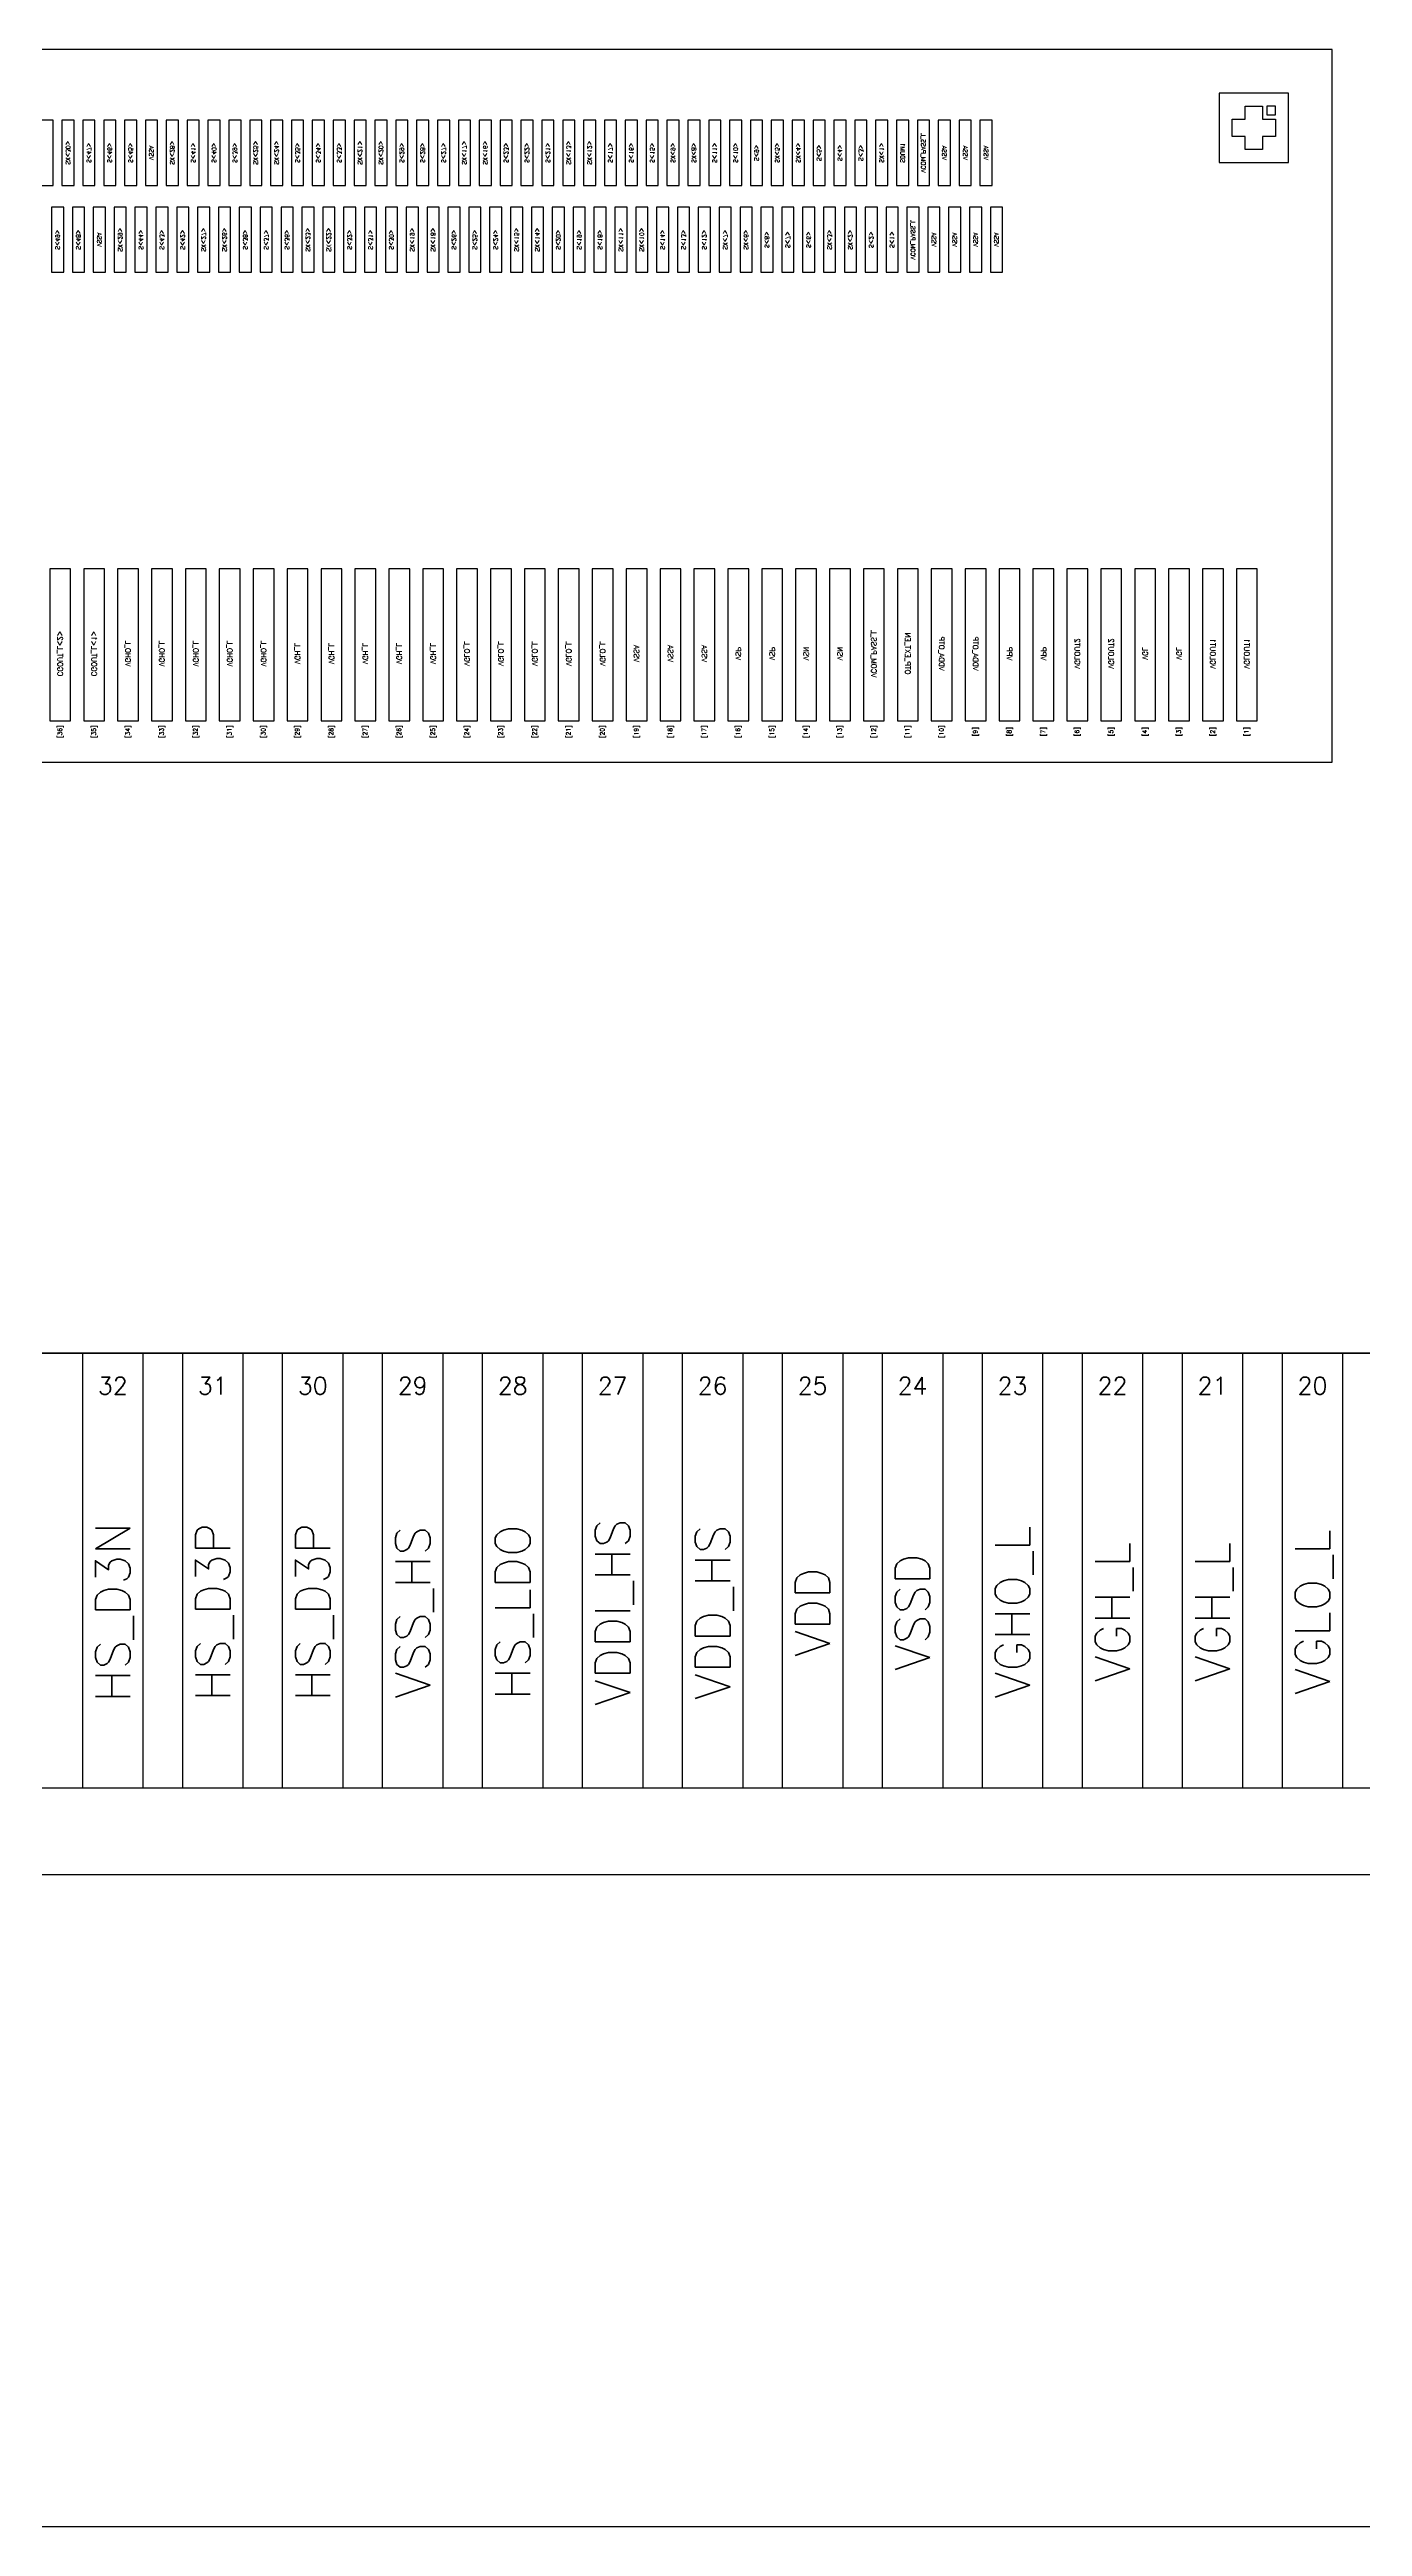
# Model space of a CAD drawing. Header units: millimetres. Extents: x 1862 to 2439, y 367 to 860.
# Drawn here: x 2068.801 to 2070.311, y 555.193 to 558.043 of the extents above; entities that cross this region are included whole.
import ezdxf
from ezdxf.enums import TextEntityAlignment as Align

# ---------------------------------------------------------------- set-up
doc = ezdxf.new("R2010")
doc.units = ezdxf.units.MM
doc.layers.add('FPC', color=7, linetype='Continuous')
doc.layers.add('标 注', color=3, linetype='Continuous')
doc.styles.get("Standard").update_dxf_attribs({"font": 'txt', "bigfont": 'gbcbig.shx'})

# ---------------------------------------------------------------- blocks, each defined once
blk = doc.blocks.new('LCD')
at = {"color": 6}
blk.add_line((7370.5424, -538.5852), (7424.3824, -538.5852), dxfattribs=at)
for points in [[(7384.9624, -537.3052), (7409.9624, -537.3052), (7409.9624, -536.4852), (7384.9624, -536.4852)], [(7409.8324, -536.6152), (7409.9124, -536.6152), (7409.9124, -536.5352), (7409.8324, -536.5352)], [(7408.4774, -536.6415), (7408.4914, -536.6415), (7408.4914, -536.5665), (7408.4774, -536.5665)], [(7408.4774, -536.6415), (7408.4914, -536.6415), (7408.4914, -536.5665), (7408.4774, -536.5665)], [(7408.5014, -536.6415), (7408.5154, -536.6415), (7408.5154, -536.5665), (7408.5014, -536.5665)], [(7408.5014, -536.6415), (7408.5154, -536.6415), (7408.5154, -536.5665), (7408.5014, -536.5665)], [(7408.5254, -536.6415), (7408.5394, -536.6415), (7408.5394, -536.5665), (7408.5254, -536.5665)], [(7408.5254, -536.6415), (7408.5394, -536.6415), (7408.5394, -536.5665), (7408.5254, -536.5665)], [(7408.5494, -536.6415), (7408.5634, -536.6415), (7408.5634, -536.5665), (7408.5494, -536.5665)], [(7408.5494, -536.6415), (7408.5634, -536.6415), (7408.5634, -536.5665), (7408.5494, -536.5665)], [(7408.5734, -536.6415), (7408.5874, -536.6415), (7408.5874, -536.5665), (7408.5734, -536.5665)], [(7408.5734, -536.6415), (7408.5874, -536.6415), (7408.5874, -536.5665), (7408.5734, -536.5665)], [(7408.5974, -536.6415), (7408.6114, -536.6415), (7408.6114, -536.5665), (7408.5974, -536.5665)], [(7408.5974, -536.6415), (7408.6114, -536.6415), (7408.6114, -536.5665), (7408.5974, -536.5665)], [(7408.6214, -536.6415), (7408.6354, -536.6415), (7408.6354, -536.5665), (7408.6214, -536.5665)], [(7408.6214, -536.6415), (7408.6354, -536.6415), (7408.6354, -536.5665), (7408.6214, -536.5665)], [(7408.6454, -536.6415), (7408.6594, -536.6415), (7408.6594, -536.5665), (7408.6454, -536.5665)], [(7408.6454, -536.6415), (7408.6594, -536.6415), (7408.6594, -536.5665), (7408.6454, -536.5665)], [(7408.6694, -536.6415), (7408.6834, -536.6415), (7408.6834, -536.5665), (7408.6694, -536.5665)], [(7408.6694, -536.6415), (7408.6834, -536.6415), (7408.6834, -536.5665), (7408.6694, -536.5665)], [(7408.6934, -536.6415), (7408.7074, -536.6415), (7408.7074, -536.5665), (7408.6934, -536.5665)], [(7408.6934, -536.6415), (7408.7074, -536.6415), (7408.7074, -536.5665), (7408.6934, -536.5665)], [(7408.7174, -536.6415), (7408.7314, -536.6415), (7408.7314, -536.5665), (7408.7174, -536.5665)], [(7408.7174, -536.6415), (7408.7314, -536.6415), (7408.7314, -536.5665), (7408.7174, -536.5665)], [(7408.7414, -536.6415), (7408.7554, -536.6415), (7408.7554, -536.5665), (7408.7414, -536.5665)], [(7408.7414, -536.6415), (7408.7554, -536.6415), (7408.7554, -536.5665), (7408.7414, -536.5665)], [(7408.7654, -536.6415), (7408.7794, -536.6415), (7408.7794, -536.5665), (7408.7654, -536.5665)], [(7408.7654, -536.6415), (7408.7794, -536.6415), (7408.7794, -536.5665), (7408.7654, -536.5665)], [(7408.7894, -536.6415), (7408.8034, -536.6415), (7408.8034, -536.5665), (7408.7894, -536.5665)], [(7408.7894, -536.6415), (7408.8034, -536.6415), (7408.8034, -536.5665), (7408.7894, -536.5665)], [(7408.8134, -536.6415), (7408.8274, -536.6415), (7408.8274, -536.5665), (7408.8134, -536.5665)], [(7408.8134, -536.6415), (7408.8274, -536.6415), (7408.8274, -536.5665), (7408.8134, -536.5665)], [(7408.8374, -536.6415), (7408.8514, -536.6415), (7408.8514, -536.5665), (7408.8374, -536.5665)], [(7408.8374, -536.6415), (7408.8514, -536.6415), (7408.8514, -536.5665), (7408.8374, -536.5665)], [(7408.8614, -536.6415), (7408.8754, -536.6415), (7408.8754, -536.5665), (7408.8614, -536.5665)], [(7408.8614, -536.6415), (7408.8754, -536.6415), (7408.8754, -536.5665), (7408.8614, -536.5665)], [(7408.8854, -536.6415), (7408.8994, -536.6415), (7408.8994, -536.5665), (7408.8854, -536.5665)], [(7408.8854, -536.6415), (7408.8994, -536.6415), (7408.8994, -536.5665), (7408.8854, -536.5665)], [(7408.9094, -536.6415), (7408.9234, -536.6415), (7408.9234, -536.5665), (7408.9094, -536.5665)], [(7408.9094, -536.6415), (7408.9234, -536.6415), (7408.9234, -536.5665), (7408.9094, -536.5665)], [(7408.9334, -536.6415), (7408.9474, -536.6415), (7408.9474, -536.5665), (7408.9334, -536.5665)], [(7408.9334, -536.6415), (7408.9474, -536.6415), (7408.9474, -536.5665), (7408.9334, -536.5665)], [(7408.9574, -536.6415), (7408.9714, -536.6415), (7408.9714, -536.5665), (7408.9574, -536.5665)], [(7408.9574, -536.6415), (7408.9714, -536.6415), (7408.9714, -536.5665), (7408.9574, -536.5665)], [(7408.9814, -536.6415), (7408.9954, -536.6415), (7408.9954, -536.5665), (7408.9814, -536.5665)], [(7408.9814, -536.6415), (7408.9954, -536.6415), (7408.9954, -536.5665), (7408.9814, -536.5665)], [(7409.0054, -536.6415), (7409.0194, -536.6415), (7409.0194, -536.5665), (7409.0054, -536.5665)], [(7409.0054, -536.6415), (7409.0194, -536.6415), (7409.0194, -536.5665), (7409.0054, -536.5665)], [(7409.0294, -536.6415), (7409.0434, -536.6415), (7409.0434, -536.5665), (7409.0294, -536.5665)], [(7409.0294, -536.6415), (7409.0434, -536.6415), (7409.0434, -536.5665), (7409.0294, -536.5665)], [(7409.0534, -536.6415), (7409.0674, -536.6415), (7409.0674, -536.5665), (7409.0534, -536.5665)], [(7409.0534, -536.6415), (7409.0674, -536.6415), (7409.0674, -536.5665), (7409.0534, -536.5665)], [(7409.0774, -536.6415), (7409.0914, -536.6415), (7409.0914, -536.5665), (7409.0774, -536.5665)], [(7409.0774, -536.6415), (7409.0914, -536.6415), (7409.0914, -536.5665), (7409.0774, -536.5665)], [(7409.1014, -536.6415), (7409.1154, -536.6415), (7409.1154, -536.5665), (7409.1014, -536.5665)], [(7409.1014, -536.6415), (7409.1154, -536.6415), (7409.1154, -536.5665), (7409.1014, -536.5665)], [(7409.1254, -536.6415), (7409.1394, -536.6415), (7409.1394, -536.5665), (7409.1254, -536.5665)], [(7409.1254, -536.6415), (7409.1394, -536.6415), (7409.1394, -536.5665), (7409.1254, -536.5665)], [(7409.1494, -536.6415), (7409.1634, -536.6415), (7409.1634, -536.5665), (7409.1494, -536.5665)], [(7409.1494, -536.6415), (7409.1634, -536.6415), (7409.1634, -536.5665), (7409.1494, -536.5665)], [(7409.1734, -536.6415), (7409.1874, -536.6415), (7409.1874, -536.5665), (7409.1734, -536.5665)], [(7409.1734, -536.6415), (7409.1874, -536.6415), (7409.1874, -536.5665), (7409.1734, -536.5665)], [(7409.1974, -536.6415), (7409.2114, -536.6415), (7409.2114, -536.5665), (7409.1974, -536.5665)], [(7409.1974, -536.6415), (7409.2114, -536.6415), (7409.2114, -536.5665), (7409.1974, -536.5665)], [(7409.2214, -536.6415), (7409.2354, -536.6415), (7409.2354, -536.5665), (7409.2214, -536.5665)], [(7409.2214, -536.6415), (7409.2354, -536.6415), (7409.2354, -536.5665), (7409.2214, -536.5665)], [(7409.2454, -536.6415), (7409.2594, -536.6415), (7409.2594, -536.5665), (7409.2454, -536.5665)], [(7409.2454, -536.6415), (7409.2594, -536.6415), (7409.2594, -536.5665), (7409.2454, -536.5665)], [(7409.2694, -536.6415), (7409.2834, -536.6415), (7409.2834, -536.5665), (7409.2694, -536.5665)], [(7409.2694, -536.6415), (7409.2834, -536.6415), (7409.2834, -536.5665), (7409.2694, -536.5665)], [(7409.2934, -536.6415), (7409.3074, -536.6415), (7409.3074, -536.5665), (7409.2934, -536.5665)], [(7409.2934, -536.6415), (7409.3074, -536.6415), (7409.3074, -536.5665), (7409.2934, -536.5665)], [(7409.3174, -536.6415), (7409.3314, -536.6415), (7409.3314, -536.5665), (7409.3174, -536.5665)], [(7409.3174, -536.6415), (7409.3314, -536.6415), (7409.3314, -536.5665), (7409.3174, -536.5665)], [(7409.3414, -536.6415), (7409.3554, -536.6415), (7409.3554, -536.5665), (7409.3414, -536.5665)], [(7409.3414, -536.6415), (7409.3554, -536.6415), (7409.3554, -536.5665), (7409.3414, -536.5665)], [(7409.3654, -536.6415), (7409.3794, -536.6415), (7409.3794, -536.5665), (7409.3654, -536.5665)], [(7409.3654, -536.6415), (7409.3794, -536.6415), (7409.3794, -536.5665), (7409.3654, -536.5665)], [(7409.3894, -536.6415), (7409.4034, -536.6415), (7409.4034, -536.5665), (7409.3894, -536.5665)], [(7409.3894, -536.6415), (7409.4034, -536.6415), (7409.4034, -536.5665), (7409.3894, -536.5665)], [(7409.4134, -536.6415), (7409.4274, -536.6415), (7409.4274, -536.5665), (7409.4134, -536.5665)], [(7409.4134, -536.6415), (7409.4274, -536.6415), (7409.4274, -536.5665), (7409.4134, -536.5665)], [(7409.4374, -536.6415), (7409.4514, -536.6415), (7409.4514, -536.5665), (7409.4374, -536.5665)], [(7409.4374, -536.6415), (7409.4514, -536.6415), (7409.4514, -536.5665), (7409.4374, -536.5665)], [(7409.4614, -536.6415), (7409.4754, -536.6415), (7409.4754, -536.5665), (7409.4614, -536.5665)], [(7409.4614, -536.6415), (7409.4754, -536.6415), (7409.4754, -536.5665), (7409.4614, -536.5665)], [(7409.4854, -536.6415), (7409.4994, -536.6415), (7409.4994, -536.5665), (7409.4854, -536.5665)], [(7409.4854, -536.6415), (7409.4994, -536.6415), (7409.4994, -536.5665), (7409.4854, -536.5665)], [(7409.5094, -536.6415), (7409.5234, -536.6415), (7409.5234, -536.5665), (7409.5094, -536.5665)], [(7409.5094, -536.6415), (7409.5234, -536.6415), (7409.5234, -536.5665), (7409.5094, -536.5665)], [(7409.5334, -536.6415), (7409.5474, -536.6415), (7409.5474, -536.5665), (7409.5334, -536.5665)], [(7409.5334, -536.6415), (7409.5474, -536.6415), (7409.5474, -536.5665), (7409.5334, -536.5665)], [(7409.5574, -536.6415), (7409.5714, -536.6415), (7409.5714, -536.5665), (7409.5574, -536.5665)], [(7409.5574, -536.6415), (7409.5714, -536.6415), (7409.5714, -536.5665), (7409.5574, -536.5665)], [(7409.8624, -536.5502), (7409.8824, -536.5502), (7409.8824, -536.5652), (7409.8974, -536.5652), (7409.8974, -536.5852), (7409.8824, -536.5852), (7409.8824, -536.6002), (7409.8624, -536.6002), (7409.8624, -536.5852), (7409.8474, -536.5852), (7409.8474, -536.5652), (7409.8624, -536.5652)], [(7409.8874, -536.5602), (7409.8974, -536.5602), (7409.8974, -536.5502), (7409.8874, -536.5502)], [(7408.4894, -536.7415), (7408.5034, -536.7415), (7408.5034, -536.6665), (7408.4894, -536.6665)], [(7408.4894, -536.7415), (7408.5034, -536.7415), (7408.5034, -536.6665), (7408.4894, -536.6665)], [(7408.5134, -536.7415), (7408.5274, -536.7415), (7408.5274, -536.6665), (7408.5134, -536.6665)], [(7408.5134, -536.7415), (7408.5274, -536.7415), (7408.5274, -536.6665), (7408.5134, -536.6665)], [(7408.5374, -536.7415), (7408.5514, -536.7415), (7408.5514, -536.6665), (7408.5374, -536.6665)], [(7408.5374, -536.7415), (7408.5514, -536.7415), (7408.5514, -536.6665), (7408.5374, -536.6665)], [(7408.5614, -536.7415), (7408.5754, -536.7415), (7408.5754, -536.6665), (7408.5614, -536.6665)], [(7408.5614, -536.7415), (7408.5754, -536.7415), (7408.5754, -536.6665), (7408.5614, -536.6665)], [(7408.5854, -536.7415), (7408.5994, -536.7415), (7408.5994, -536.6665), (7408.5854, -536.6665)], [(7408.5854, -536.7415), (7408.5994, -536.7415), (7408.5994, -536.6665), (7408.5854, -536.6665)], [(7408.6094, -536.7415), (7408.6234, -536.7415), (7408.6234, -536.6665), (7408.6094, -536.6665)], [(7408.6094, -536.7415), (7408.6234, -536.7415), (7408.6234, -536.6665), (7408.6094, -536.6665)], [(7408.6334, -536.7415), (7408.6474, -536.7415), (7408.6474, -536.6665), (7408.6334, -536.6665)], [(7408.6334, -536.7415), (7408.6474, -536.7415), (7408.6474, -536.6665), (7408.6334, -536.6665)], [(7408.6574, -536.7415), (7408.6714, -536.7415), (7408.6714, -536.6665), (7408.6574, -536.6665)], [(7408.6574, -536.7415), (7408.6714, -536.7415), (7408.6714, -536.6665), (7408.6574, -536.6665)], [(7408.6814, -536.7415), (7408.6954, -536.7415), (7408.6954, -536.6665), (7408.6814, -536.6665)], [(7408.6814, -536.7415), (7408.6954, -536.7415), (7408.6954, -536.6665), (7408.6814, -536.6665)], [(7408.7054, -536.7415), (7408.7194, -536.7415), (7408.7194, -536.6665), (7408.7054, -536.6665)], [(7408.7054, -536.7415), (7408.7194, -536.7415), (7408.7194, -536.6665), (7408.7054, -536.6665)], [(7408.7294, -536.7415), (7408.7434, -536.7415), (7408.7434, -536.6665), (7408.7294, -536.6665)], [(7408.7294, -536.7415), (7408.7434, -536.7415), (7408.7434, -536.6665), (7408.7294, -536.6665)], [(7408.7534, -536.7415), (7408.7674, -536.7415), (7408.7674, -536.6665), (7408.7534, -536.6665)], [(7408.7534, -536.7415), (7408.7674, -536.7415), (7408.7674, -536.6665), (7408.7534, -536.6665)], [(7408.7774, -536.7415), (7408.7914, -536.7415), (7408.7914, -536.6665), (7408.7774, -536.6665)], [(7408.7774, -536.7415), (7408.7914, -536.7415), (7408.7914, -536.6665), (7408.7774, -536.6665)], [(7408.8014, -536.7415), (7408.8154, -536.7415), (7408.8154, -536.6665), (7408.8014, -536.6665)], [(7408.8014, -536.7415), (7408.8154, -536.7415), (7408.8154, -536.6665), (7408.8014, -536.6665)], [(7408.8254, -536.7415), (7408.8394, -536.7415), (7408.8394, -536.6665), (7408.8254, -536.6665)], [(7408.8254, -536.7415), (7408.8394, -536.7415), (7408.8394, -536.6665), (7408.8254, -536.6665)], [(7408.8494, -536.7415), (7408.8634, -536.7415), (7408.8634, -536.6665), (7408.8494, -536.6665)], [(7408.8494, -536.7415), (7408.8634, -536.7415), (7408.8634, -536.6665), (7408.8494, -536.6665)], [(7408.8734, -536.7415), (7408.8874, -536.7415), (7408.8874, -536.6665), (7408.8734, -536.6665)], [(7408.8734, -536.7415), (7408.8874, -536.7415), (7408.8874, -536.6665), (7408.8734, -536.6665)], [(7408.8974, -536.7415), (7408.9114, -536.7415), (7408.9114, -536.6665), (7408.8974, -536.6665)], [(7408.8974, -536.7415), (7408.9114, -536.7415), (7408.9114, -536.6665), (7408.8974, -536.6665)], [(7408.9214, -536.7415), (7408.9354, -536.7415), (7408.9354, -536.6665), (7408.9214, -536.6665)], [(7408.9214, -536.7415), (7408.9354, -536.7415), (7408.9354, -536.6665), (7408.9214, -536.6665)], [(7408.9454, -536.7415), (7408.9594, -536.7415), (7408.9594, -536.6665), (7408.9454, -536.6665)], [(7408.9454, -536.7415), (7408.9594, -536.7415), (7408.9594, -536.6665), (7408.9454, -536.6665)], [(7408.9694, -536.7415), (7408.9834, -536.7415), (7408.9834, -536.6665), (7408.9694, -536.6665)], [(7408.9694, -536.7415), (7408.9834, -536.7415), (7408.9834, -536.6665), (7408.9694, -536.6665)], [(7408.9934, -536.7415), (7409.0074, -536.7415), (7409.0074, -536.6665), (7408.9934, -536.6665)], [(7408.9934, -536.7415), (7409.0074, -536.7415), (7409.0074, -536.6665), (7408.9934, -536.6665)], [(7409.0174, -536.7415), (7409.0314, -536.7415), (7409.0314, -536.6665), (7409.0174, -536.6665)], [(7409.0174, -536.7415), (7409.0314, -536.7415), (7409.0314, -536.6665), (7409.0174, -536.6665)], [(7409.0414, -536.7415), (7409.0554, -536.7415), (7409.0554, -536.6665), (7409.0414, -536.6665)], [(7409.0414, -536.7415), (7409.0554, -536.7415), (7409.0554, -536.6665), (7409.0414, -536.6665)], [(7409.0654, -536.7415), (7409.0794, -536.7415), (7409.0794, -536.6665), (7409.0654, -536.6665)], [(7409.0654, -536.7415), (7409.0794, -536.7415), (7409.0794, -536.6665), (7409.0654, -536.6665)], [(7409.0894, -536.7415), (7409.1034, -536.7415), (7409.1034, -536.6665), (7409.0894, -536.6665)], [(7409.0894, -536.7415), (7409.1034, -536.7415), (7409.1034, -536.6665), (7409.0894, -536.6665)], [(7409.1134, -536.7415), (7409.1274, -536.7415), (7409.1274, -536.6665), (7409.1134, -536.6665)], [(7409.1134, -536.7415), (7409.1274, -536.7415), (7409.1274, -536.6665), (7409.1134, -536.6665)], [(7409.1374, -536.7415), (7409.1514, -536.7415), (7409.1514, -536.6665), (7409.1374, -536.6665)], [(7409.1374, -536.7415), (7409.1514, -536.7415), (7409.1514, -536.6665), (7409.1374, -536.6665)], [(7409.1614, -536.7415), (7409.1754, -536.7415), (7409.1754, -536.6665), (7409.1614, -536.6665)], [(7409.1614, -536.7415), (7409.1754, -536.7415), (7409.1754, -536.6665), (7409.1614, -536.6665)], [(7409.1854, -536.7415), (7409.1994, -536.7415), (7409.1994, -536.6665), (7409.1854, -536.6665)], [(7409.1854, -536.7415), (7409.1994, -536.7415), (7409.1994, -536.6665), (7409.1854, -536.6665)], [(7409.2094, -536.7415), (7409.2234, -536.7415), (7409.2234, -536.6665), (7409.2094, -536.6665)], [(7409.2094, -536.7415), (7409.2234, -536.7415), (7409.2234, -536.6665), (7409.2094, -536.6665)], [(7409.2334, -536.7415), (7409.2474, -536.7415), (7409.2474, -536.6665), (7409.2334, -536.6665)], [(7409.2334, -536.7415), (7409.2474, -536.7415), (7409.2474, -536.6665), (7409.2334, -536.6665)], [(7409.2574, -536.7415), (7409.2714, -536.7415), (7409.2714, -536.6665), (7409.2574, -536.6665)], [(7409.2574, -536.7415), (7409.2714, -536.7415), (7409.2714, -536.6665), (7409.2574, -536.6665)], [(7409.2814, -536.7415), (7409.2954, -536.7415), (7409.2954, -536.6665), (7409.2814, -536.6665)], [(7409.2814, -536.7415), (7409.2954, -536.7415), (7409.2954, -536.6665), (7409.2814, -536.6665)], [(7409.3054, -536.7415), (7409.3194, -536.7415), (7409.3194, -536.6665), (7409.3054, -536.6665)], [(7409.3054, -536.7415), (7409.3194, -536.7415), (7409.3194, -536.6665), (7409.3054, -536.6665)], [(7409.3294, -536.7415), (7409.3434, -536.7415), (7409.3434, -536.6665), (7409.3294, -536.6665)], [(7409.3294, -536.7415), (7409.3434, -536.7415), (7409.3434, -536.6665), (7409.3294, -536.6665)], [(7409.3534, -536.7415), (7409.3674, -536.7415), (7409.3674, -536.6665), (7409.3534, -536.6665)], [(7409.3534, -536.7415), (7409.3674, -536.7415), (7409.3674, -536.6665), (7409.3534, -536.6665)], [(7409.3774, -536.7415), (7409.3914, -536.7415), (7409.3914, -536.6665), (7409.3774, -536.6665)], [(7409.3774, -536.7415), (7409.3914, -536.7415), (7409.3914, -536.6665), (7409.3774, -536.6665)], [(7409.4014, -536.7415), (7409.4154, -536.7415), (7409.4154, -536.6665), (7409.4014, -536.6665)], [(7409.4014, -536.7415), (7409.4154, -536.7415), (7409.4154, -536.6665), (7409.4014, -536.6665)], [(7409.4254, -536.7415), (7409.4394, -536.7415), (7409.4394, -536.6665), (7409.4254, -536.6665)], [(7409.4254, -536.7415), (7409.4394, -536.7415), (7409.4394, -536.6665), (7409.4254, -536.6665)], [(7409.4494, -536.7415), (7409.4634, -536.7415), (7409.4634, -536.6665), (7409.4494, -536.6665)], [(7409.4494, -536.7415), (7409.4634, -536.7415), (7409.4634, -536.6665), (7409.4494, -536.6665)], [(7409.4734, -536.7415), (7409.4874, -536.7415), (7409.4874, -536.6665), (7409.4734, -536.6665)], [(7409.4734, -536.7415), (7409.4874, -536.7415), (7409.4874, -536.6665), (7409.4734, -536.6665)], [(7409.4974, -536.7415), (7409.5114, -536.7415), (7409.5114, -536.6665), (7409.4974, -536.6665)], [(7409.4974, -536.7415), (7409.5114, -536.7415), (7409.5114, -536.6665), (7409.4974, -536.6665)], [(7409.5214, -536.7415), (7409.5354, -536.7415), (7409.5354, -536.6665), (7409.5214, -536.6665)], [(7409.5214, -536.7415), (7409.5354, -536.7415), (7409.5354, -536.6665), (7409.5214, -536.6665)], [(7409.5454, -536.7415), (7409.5594, -536.7415), (7409.5594, -536.6665), (7409.5454, -536.6665)], [(7409.5454, -536.7415), (7409.5594, -536.7415), (7409.5594, -536.6665), (7409.5454, -536.6665)], [(7409.5694, -536.7415), (7409.5834, -536.7415), (7409.5834, -536.6665), (7409.5694, -536.6665)], [(7409.5694, -536.7415), (7409.5834, -536.7415), (7409.5834, -536.6665), (7409.5694, -536.6665)], [(7408.4874, -537.2577), (7408.5114, -537.2577), (7408.5114, -537.0827), (7408.4874, -537.0827)], [(7408.4874, -537.2577), (7408.5114, -537.2577), (7408.5114, -537.0827), (7408.4874, -537.0827)], [(7408.5264, -537.2577), (7408.5504, -537.2577), (7408.5504, -537.0827), (7408.5264, -537.0827)], [(7408.5264, -537.2577), (7408.5504, -537.2577), (7408.5504, -537.0827), (7408.5264, -537.0827)], [(7408.5654, -537.2577), (7408.5894, -537.2577), (7408.5894, -537.0827), (7408.5654, -537.0827)], [(7408.5654, -537.2577), (7408.5894, -537.2577), (7408.5894, -537.0827), (7408.5654, -537.0827)], [(7408.6044, -537.2577), (7408.6284, -537.2577), (7408.6284, -537.0827), (7408.6044, -537.0827)], [(7408.6044, -537.2577), (7408.6284, -537.2577), (7408.6284, -537.0827), (7408.6044, -537.0827)], [(7408.6434, -537.2577), (7408.6674, -537.2577), (7408.6674, -537.0827), (7408.6434, -537.0827)], [(7408.6434, -537.2577), (7408.6674, -537.2577), (7408.6674, -537.0827), (7408.6434, -537.0827)], [(7408.6824, -537.2577), (7408.7064, -537.2577), (7408.7064, -537.0827), (7408.6824, -537.0827)], [(7408.6824, -537.2577), (7408.7064, -537.2577), (7408.7064, -537.0827), (7408.6824, -537.0827)], [(7408.7214, -537.2577), (7408.7454, -537.2577), (7408.7454, -537.0827), (7408.7214, -537.0827)], [(7408.7214, -537.2577), (7408.7454, -537.2577), (7408.7454, -537.0827), (7408.7214, -537.0827)], [(7408.7604, -537.2577), (7408.7844, -537.2577), (7408.7844, -537.0827), (7408.7604, -537.0827)], [(7408.7604, -537.2577), (7408.7844, -537.2577), (7408.7844, -537.0827), (7408.7604, -537.0827)], [(7408.7994, -537.2577), (7408.8234, -537.2577), (7408.8234, -537.0827), (7408.7994, -537.0827)], [(7408.7994, -537.2577), (7408.8234, -537.2577), (7408.8234, -537.0827), (7408.7994, -537.0827)], [(7408.8384, -537.2577), (7408.8624, -537.2577), (7408.8624, -537.0827), (7408.8384, -537.0827)], [(7408.8384, -537.2577), (7408.8624, -537.2577), (7408.8624, -537.0827), (7408.8384, -537.0827)], [(7408.8774, -537.2577), (7408.9014, -537.2577), (7408.9014, -537.0827), (7408.8774, -537.0827)], [(7408.8774, -537.2577), (7408.9014, -537.2577), (7408.9014, -537.0827), (7408.8774, -537.0827)], [(7408.9164, -537.2577), (7408.9404, -537.2577), (7408.9404, -537.0827), (7408.9164, -537.0827)], [(7408.9164, -537.2577), (7408.9404, -537.2577), (7408.9404, -537.0827), (7408.9164, -537.0827)], [(7408.9554, -537.2577), (7408.9794, -537.2577), (7408.9794, -537.0827), (7408.9554, -537.0827)], [(7408.9554, -537.2577), (7408.9794, -537.2577), (7408.9794, -537.0827), (7408.9554, -537.0827)], [(7408.9944, -537.2577), (7409.0184, -537.2577), (7409.0184, -537.0827), (7408.9944, -537.0827)], [(7408.9944, -537.2577), (7409.0184, -537.2577), (7409.0184, -537.0827), (7408.9944, -537.0827)], [(7409.0334, -537.2577), (7409.0574, -537.2577), (7409.0574, -537.0827), (7409.0334, -537.0827)], [(7409.0334, -537.2577), (7409.0574, -537.2577), (7409.0574, -537.0827), (7409.0334, -537.0827)], [(7409.0724, -537.2577), (7409.0964, -537.2577), (7409.0964, -537.0827), (7409.0724, -537.0827)], [(7409.0724, -537.2577), (7409.0964, -537.2577), (7409.0964, -537.0827), (7409.0724, -537.0827)], [(7409.1114, -537.2577), (7409.1354, -537.2577), (7409.1354, -537.0827), (7409.1114, -537.0827)], [(7409.1114, -537.2577), (7409.1354, -537.2577), (7409.1354, -537.0827), (7409.1114, -537.0827)], [(7409.1504, -537.2577), (7409.1744, -537.2577), (7409.1744, -537.0827), (7409.1504, -537.0827)], [(7409.1504, -537.2577), (7409.1744, -537.2577), (7409.1744, -537.0827), (7409.1504, -537.0827)], [(7409.1894, -537.2577), (7409.2134, -537.2577), (7409.2134, -537.0827), (7409.1894, -537.0827)], [(7409.1894, -537.2577), (7409.2134, -537.2577), (7409.2134, -537.0827), (7409.1894, -537.0827)], [(7409.2284, -537.2577), (7409.2524, -537.2577), (7409.2524, -537.0827), (7409.2284, -537.0827)], [(7409.2284, -537.2577), (7409.2524, -537.2577), (7409.2524, -537.0827), (7409.2284, -537.0827)], [(7409.2674, -537.2577), (7409.2914, -537.2577), (7409.2914, -537.0827), (7409.2674, -537.0827)], [(7409.2674, -537.2577), (7409.2914, -537.2577), (7409.2914, -537.0827), (7409.2674, -537.0827)], [(7409.3064, -537.2577), (7409.3304, -537.2577), (7409.3304, -537.0827), (7409.3064, -537.0827)], [(7409.3064, -537.2577), (7409.3304, -537.2577), (7409.3304, -537.0827), (7409.3064, -537.0827)], [(7409.3454, -537.2577), (7409.3694, -537.2577), (7409.3694, -537.0827), (7409.3454, -537.0827)], [(7409.3454, -537.2577), (7409.3694, -537.2577), (7409.3694, -537.0827), (7409.3454, -537.0827)], [(7409.3844, -537.2577), (7409.4084, -537.2577), (7409.4084, -537.0827), (7409.3844, -537.0827)], [(7409.3844, -537.2577), (7409.4084, -537.2577), (7409.4084, -537.0827), (7409.3844, -537.0827)], [(7409.4234, -537.2577), (7409.4474, -537.2577), (7409.4474, -537.0827), (7409.4234, -537.0827)], [(7409.4234, -537.2577), (7409.4474, -537.2577), (7409.4474, -537.0827), (7409.4234, -537.0827)], [(7409.4624, -537.2577), (7409.4864, -537.2577), (7409.4864, -537.0827), (7409.4624, -537.0827)], [(7409.4624, -537.2577), (7409.4864, -537.2577), (7409.4864, -537.0827), (7409.4624, -537.0827)], [(7409.5014, -537.2577), (7409.5254, -537.2577), (7409.5254, -537.0827), (7409.5014, -537.0827)], [(7409.5014, -537.2577), (7409.5254, -537.2577), (7409.5254, -537.0827), (7409.5014, -537.0827)], [(7409.5404, -537.2577), (7409.5644, -537.2577), (7409.5644, -537.0827), (7409.5404, -537.0827)], [(7409.5404, -537.2577), (7409.5644, -537.2577), (7409.5644, -537.0827), (7409.5404, -537.0827)], [(7409.5794, -537.2577), (7409.6034, -537.2577), (7409.6034, -537.0827), (7409.5794, -537.0827)], [(7409.5794, -537.2577), (7409.6034, -537.2577), (7409.6034, -537.0827), (7409.5794, -537.0827)], [(7409.6184, -537.2577), (7409.6424, -537.2577), (7409.6424, -537.0827), (7409.6184, -537.0827)], [(7409.6184, -537.2577), (7409.6424, -537.2577), (7409.6424, -537.0827), (7409.6184, -537.0827)], [(7409.6574, -537.2577), (7409.6814, -537.2577), (7409.6814, -537.0827), (7409.6574, -537.0827)], [(7409.6574, -537.2577), (7409.6814, -537.2577), (7409.6814, -537.0827), (7409.6574, -537.0827)], [(7409.6964, -537.2577), (7409.7204, -537.2577), (7409.7204, -537.0827), (7409.6964, -537.0827)], [(7409.6964, -537.2577), (7409.7204, -537.2577), (7409.7204, -537.0827), (7409.6964, -537.0827)], [(7409.7354, -537.2577), (7409.7594, -537.2577), (7409.7594, -537.0827), (7409.7354, -537.0827)], [(7409.7354, -537.2577), (7409.7594, -537.2577), (7409.7594, -537.0827), (7409.7354, -537.0827)], [(7409.7744, -537.2577), (7409.7984, -537.2577), (7409.7984, -537.0827), (7409.7744, -537.0827)], [(7409.7744, -537.2577), (7409.7984, -537.2577), (7409.7984, -537.0827), (7409.7744, -537.0827)], [(7409.8134, -537.2577), (7409.8374, -537.2577), (7409.8374, -537.0827), (7409.8134, -537.0827)], [(7409.8134, -537.2577), (7409.8374, -537.2577), (7409.8374, -537.0827), (7409.8134, -537.0827)], [(7409.8524, -537.2577), (7409.8764, -537.2577), (7409.8764, -537.0827), (7409.8524, -537.0827)], [(7409.8524, -537.2577), (7409.8764, -537.2577), (7409.8764, -537.0827), (7409.8524, -537.0827)], [(7382.0249, -538.4852), (7412.8999, -538.4852), (7412.8999, -537.9852), (7382.0249, -537.9852)], [(7408.5249, -538.4852), (7408.5949, -538.4852), (7408.5949, -537.9852), (7408.5249, -537.9852)], [(7408.6399, -538.4852), (7408.7099, -538.4852), (7408.7099, -537.9852), (7408.6399, -537.9852)], [(7408.7549, -538.4852), (7408.8249, -538.4852), (7408.8249, -537.9852), (7408.7549, -537.9852)], [(7408.8699, -538.4852), (7408.9399, -538.4852), (7408.9399, -537.9852), (7408.8699, -537.9852)], [(7408.9849, -538.4852), (7409.0549, -538.4852), (7409.0549, -537.9852), (7408.9849, -537.9852)], [(7409.0999, -538.4852), (7409.1699, -538.4852), (7409.1699, -537.9852), (7409.0999, -537.9852)], [(7409.2149, -538.4852), (7409.2849, -538.4852), (7409.2849, -537.9852), (7409.2149, -537.9852)], [(7409.3299, -538.4852), (7409.3999, -538.4852), (7409.3999, -537.9852), (7409.3299, -537.9852)], [(7409.4449, -538.4852), (7409.5149, -538.4852), (7409.5149, -537.9852), (7409.4449, -537.9852)], [(7409.5599, -538.4852), (7409.6299, -538.4852), (7409.6299, -537.9852), (7409.5599, -537.9852)], [(7409.6749, -538.4852), (7409.7449, -538.4852), (7409.7449, -537.9852), (7409.6749, -537.9852)], [(7409.7899, -538.4852), (7409.8599, -538.4852), (7409.8599, -537.9852), (7409.7899, -537.9852)], [(7409.9049, -538.4852), (7409.9749, -538.4852), (7409.9749, -537.9852), (7409.9049, -537.9852)]]:
    blk.add_lwpolyline(points, close=True, dxfattribs=at)
at = {"color": 6, "text_generation_flag": 4}
for s, height, p in [('SX<30>', 0.005, (7408.5084, -536.604)), ('S<47>', 0.005, (7408.5324, -536.604)), ('S<46>', 0.005, (7408.5564, -536.604)), ('S<45>', 0.005, (7408.5804, -536.604)), ('VSSA', 0.005, (7408.6044, -536.604)), ('SX<28>', 0.005, (7408.6284, -536.604)), ('S<41>', 0.005, (7408.6524, -536.604)), ('S<40>', 0.005, (7408.6764, -536.604)), ('S<39>', 0.005, (7408.7004, -536.604)), ('SX<25>', 0.005, (7408.7244, -536.604)), ('SX<24>', 0.005, (7408.7484, -536.604)), ('S<35>', 0.005, (7408.7724, -536.604)), ('S<34>', 0.005, (7408.7964, -536.604)), ('S<33>', 0.005, (7408.8204, -536.604)), ('SX<21>', 0.005, (7408.8444, -536.604)), ('SX<20>', 0.005, (7408.8684, -536.604)), ('S<29>', 0.005, (7408.8924, -536.604)), ('S<28>', 0.005, (7408.9164, -536.604)), ('S<27>', 0.005, (7408.9404, -536.604)), ('SX<17>', 0.005, (7408.9644, -536.604)), ('SX<16>', 0.005, (7408.9884, -536.604)), ('S<23>', 0.005, (7409.0124, -536.604)), ('S<22>', 0.005, (7409.0364, -536.604)), ('S<21>', 0.005, (7409.0604, -536.604)), ('SX<13>', 0.005, (7409.0844, -536.604)), ('SX<12>', 0.005, (7409.1084, -536.604)), ('S<17>', 0.005, (7409.1324, -536.604)), ('S<16>', 0.005, (7409.1564, -536.604)), ('S<15>', 0.005, (7409.1804, -536.604)), ('SX<9>', 0.005, (7409.2044, -536.604)), ('SX<8>', 0.005, (7409.2284, -536.604)), ('S<11>', 0.005, (7409.2524, -536.604)), ('S<10>', 0.005, (7409.2764, -536.604)), ('S<9>', 0.005, (7409.3004, -536.604)), ('SX<5>', 0.005, (7409.3244, -536.604)), ('SX<4>', 0.005, (7409.3484, -536.604)), ('S<5>', 0.005, (7409.3724, -536.604)), ('S<4>', 0.005, (7409.3964, -536.604)), ('S<3>', 0.005, (7409.4204, -536.604)), ('SX<1>', 0.005, (7409.4444, -536.604)), ('SDUM1', 0.005, (7409.4684, -536.604)), ('VCOM_PASS_L', 0.005, (7409.4924, -536.604)), ('VSSA', 0.005, (7409.5164, -536.604)), ('VSSA', 0.005, (7409.5404, -536.604)), ('VSSA', 0.005, (7409.5644, -536.604)), ('VCOM_PASS_L', 0.005, (7409.4804, -536.704)), ('S<49>', 0.005, (7408.4964, -536.704)), ('S<48>', 0.005, (7408.5204, -536.704)), ('VSSA', 0.005, (7408.5444, -536.704)), ('SX<29>', 0.005, (7408.5684, -536.704)), ('S<44>', 0.005, (7408.5924, -536.704)), ('S<43>', 0.005, (7408.6164, -536.704)), ('S<42>', 0.005, (7408.6404, -536.704)), ('SX<27>', 0.005, (7408.6644, -536.704)), ('SX<26>', 0.005, (7408.6884, -536.704)), ('S<38>', 0.005, (7408.7124, -536.704)), ('S<37>', 0.005, (7408.7364, -536.704)), ('S<36>', 0.005, (7408.7604, -536.704)), ('SX<23>', 0.005, (7408.7844, -536.704)), ('SX<22>', 0.005, (7408.8084, -536.704)), ('S<32>', 0.005, (7408.8324, -536.704)), ('S<31>', 0.005, (7408.8564, -536.704)), ('S<30>', 0.005, (7408.8804, -536.704)), ('SX<19>', 0.005, (7408.9044, -536.704)), ('SX<18>', 0.005, (7408.9284, -536.704)), ('S<26>', 0.005, (7408.9524, -536.704)), ('S<25>', 0.005, (7408.9764, -536.704)), ('S<24>', 0.005, (7409.0004, -536.704)), ('SX<15>', 0.005, (7409.0244, -536.704)), ('SX<14>', 0.005, (7409.0484, -536.704)), ('S<20>', 0.005, (7409.0724, -536.704)), ('S<19>', 0.005, (7409.0964, -536.704)), ('S<18>', 0.005, (7409.1204, -536.704)), ('SX<11>', 0.005, (7409.1444, -536.704)), ('SX<10>', 0.005, (7409.1684, -536.704)), ('S<14>', 0.005, (7409.1924, -536.704)), ('S<13>', 0.005, (7409.2164, -536.704)), ('S<12>', 0.005, (7409.2404, -536.704)), ('SX<7>', 0.005, (7409.2644, -536.704)), ('SX<6>', 0.005, (7409.2884, -536.704)), ('S<8>', 0.005, (7409.3124, -536.704)), ('S<7>', 0.005, (7409.3364, -536.704)), ('S<6>', 0.005, (7409.3604, -536.704)), ('SX<3>', 0.005, (7409.3844, -536.704)), ('SX<2>', 0.005, (7409.4084, -536.704)), ('S<2>', 0.005, (7409.4324, -536.704)), ('S<1>', 0.005, (7409.4564, -536.704)), ('VSSA', 0.005, (7409.5044, -536.704)), ('VSSA', 0.005, (7409.5284, -536.704)), ('VSSA', 0.005, (7409.5524, -536.704)), ('VSSA', 0.005, (7409.5764, -536.704)), ('CGOUT_L<2>', 0.006, (7408.4994, -537.1802)), ('CGOUT_L<1>', 0.006, (7408.5384, -537.1802)), ('VGHO_L', 0.006, (7408.5774, -537.1802)), ('VGHO_L', 0.006, (7408.6164, -537.1802)), ('VGHO_L', 0.006, (7408.6554, -537.1802)), ('VGHO_L', 0.006, (7408.6944, -537.1802)), ('VGHO_L', 0.006, (7408.7334, -537.1802)), ('VGLO_L', 0.006, (7408.9674, -537.1802)), ('VGLO_L', 0.006, (7409.0064, -537.1802)), ('VGLO_L', 0.006, (7409.0454, -537.1802)), ('VGLO_L', 0.006, (7409.0844, -537.1802)), ('VGLO_L', 0.006, (7409.1234, -537.1802)), ('VCOM_PASS_L', 0.006, (7409.4354, -537.1802)), ('OTP_EXT_EN', 0.006, (7409.4744, -537.1802)), ('VDDA_OTP', 0.006, (7409.5134, -537.1802)), ('VDDA_OTP', 0.006, (7409.5524, -537.1802)), ('VGLOUT2', 0.006, (7409.6694, -537.1802)), ('VGLOUT2', 0.006, (7409.7084, -537.1802)), ('VGLOUT1', 0.006, (7409.8254, -537.1802)), ('VGLOUT1', 0.006, (7409.8644, -537.1802)), ('VGH_L', 0.006, (7408.7724, -537.1802)), ('VGH_L', 0.006, (7408.8114, -537.1802)), ('VGH_L', 0.006, (7408.8504, -537.1802)), ('VGH_L', 0.006, (7408.8894, -537.1802)), ('VGH_L', 0.006, (7408.9284, -537.1802)), ('VSSA', 0.006, (7409.1624, -537.1802)), ('VSSA', 0.006, (7409.2014, -537.1802)), ('VSSA', 0.006, (7409.2404, -537.1802)), ('VSP', 0.006, (7409.2794, -537.1802)), ('VSP', 0.006, (7409.3184, -537.1802)), ('VSN', 0.006, (7409.3574, -537.1802)), ('VSN', 0.006, (7409.3964, -537.1802)), ('VPP', 0.006, (7409.5914, -537.1802)), ('VPP', 0.006, (7409.6304, -537.1802)), ('VGL', 0.006, (7409.7474, -537.1802)), ('VGL', 0.006, (7409.7864, -537.1802))]:
    blk.add_text(s, height=height, rotation=90, dxfattribs=at).set_placement(p, align=Align.MIDDLE_CENTER)
at = {"color": 6}
for s, height, p in [('[36]', 0.005, (7408.499, -537.2701)), ('[35]', 0.005, (7408.538, -537.2701)), ('[34]', 0.005, (7408.577, -537.2701)), ('[33]', 0.005, (7408.616, -537.2701)), ('[32]', 0.005, (7408.655, -537.2701)), ('[31]', 0.005, (7408.694, -537.2701)), ('[30]', 0.005, (7408.733, -537.2701)), ('[29]', 0.005, (7408.772, -537.2701)), ('[28]', 0.005, (7408.811, -537.2701)), ('[27]', 0.005, (7408.85, -537.2701)), ('[26]', 0.005, (7408.889, -537.2701)), ('[25]', 0.005, (7408.928, -537.2701)), ('[24]', 0.005, (7408.967, -537.2701)), ('[23]', 0.005, (7409.006, -537.2701)), ('[22]', 0.005, (7409.045, -537.2701)), ('[21]', 0.005, (7409.084, -537.2701)), ('[20]', 0.005, (7409.123, -537.2701)), ('[19]', 0.005, (7409.162, -537.2701)), ('[18]', 0.005, (7409.201, -537.2701)), ('[17]', 0.005, (7409.24, -537.2701)), ('[16]', 0.005, (7409.279, -537.2701)), ('[15]', 0.005, (7409.318, -537.2701)), ('[14]', 0.005, (7409.357, -537.2701)), ('[13]', 0.005, (7409.396, -537.2701)), ('[12]', 0.005, (7409.435, -537.2701)), ('[11]', 0.005, (7409.474, -537.2701)), ('[10]', 0.005, (7409.513, -537.2701)), ('[9]', 0.005, (7409.552, -537.2701)), ('[8]', 0.005, (7409.591, -537.2701)), ('[7]', 0.005, (7409.63, -537.2701)), ('[6]', 0.005, (7409.669, -537.2701)), ('[5]', 0.005, (7409.708, -537.2701)), ('[4]', 0.005, (7409.747, -537.2701)), ('[3]', 0.005, (7409.786, -537.2701)), ('[2]', 0.005, (7409.825, -537.2701)), ('[1]', 0.005, (7409.864, -537.2701)), ('HS_D3N', 0.04, (7408.5599, -538.2832)), ('HS_D3P', 0.04, (7408.6749, -538.2832)), ('HS_D3P', 0.04, (7408.7899, -538.2832)), ('VSS_HS', 0.04, (7408.9049, -538.2832)), ('HS_LDO', 0.04, (7409.0199, -538.2832)), ('VDDI_HS', 0.04, (7409.1349, -538.2832)), ('VDD_HS', 0.04, (7409.2499, -538.2832)), ('VGHO_L', 0.04, (7409.5949, -538.2832)), ('VGLO_L', 0.04, (7409.9399, -538.2832)), ('VSSD', 0.04, (7409.4799, -538.2832)), ('VGH_L', 0.04, (7409.7099, -538.2832)), ('VGH_L', 0.04, (7409.8249, -538.2832)), ('VDD', 0.04, (7409.3649, -538.2832))]:
    blk.add_text(s, height=height, rotation=90, dxfattribs=at).set_placement(p, align=Align.MIDDLE_CENTER)
for s, p in [('32', (7408.5599, -538.0227)), ('31', (7408.6749, -538.0227)), ('30', (7408.7899, -538.0227)), ('29', (7408.9049, -538.0227)), ('28', (7409.0199, -538.0227)), ('27', (7409.1349, -538.0227)), ('26', (7409.2499, -538.0227)), ('25', (7409.3649, -538.0227)), ('24', (7409.4799, -538.0227)), ('23', (7409.5949, -538.0227)), ('22', (7409.7099, -538.0227)), ('21', (7409.8249, -538.0227)), ('20', (7409.9399, -538.0227))]:
    blk.add_text(s, height=0.02, dxfattribs=at).set_placement(p, align=Align.MIDDLE_CENTER)
blk = doc.blocks.new('f')
at = {"layer": '标 注', "color": 7}
blk.add_line((7244.2204, -553.3534), (7288.2704, -553.3534), dxfattribs=at)

msp = doc.modelspace()

# ---------------------------------------------------------------- linework, layer by layer
at = {"layer": 'FPC', "color": 30}
msp.add_line((2041.9412, 556.5426), (2073.6112, 556.5426), dxfattribs=at)

# ---------------------------------------------------------------- block references
at = {"layer": '标 注', "color": 7}
for name, p in [('f', (-5206.9451, 1108.546)), ('LCD', (-5339.6862, 1094.5278))]:
    msp.add_blockref(name, p, dxfattribs=at)

doc.saveas('drawing.dxf')
